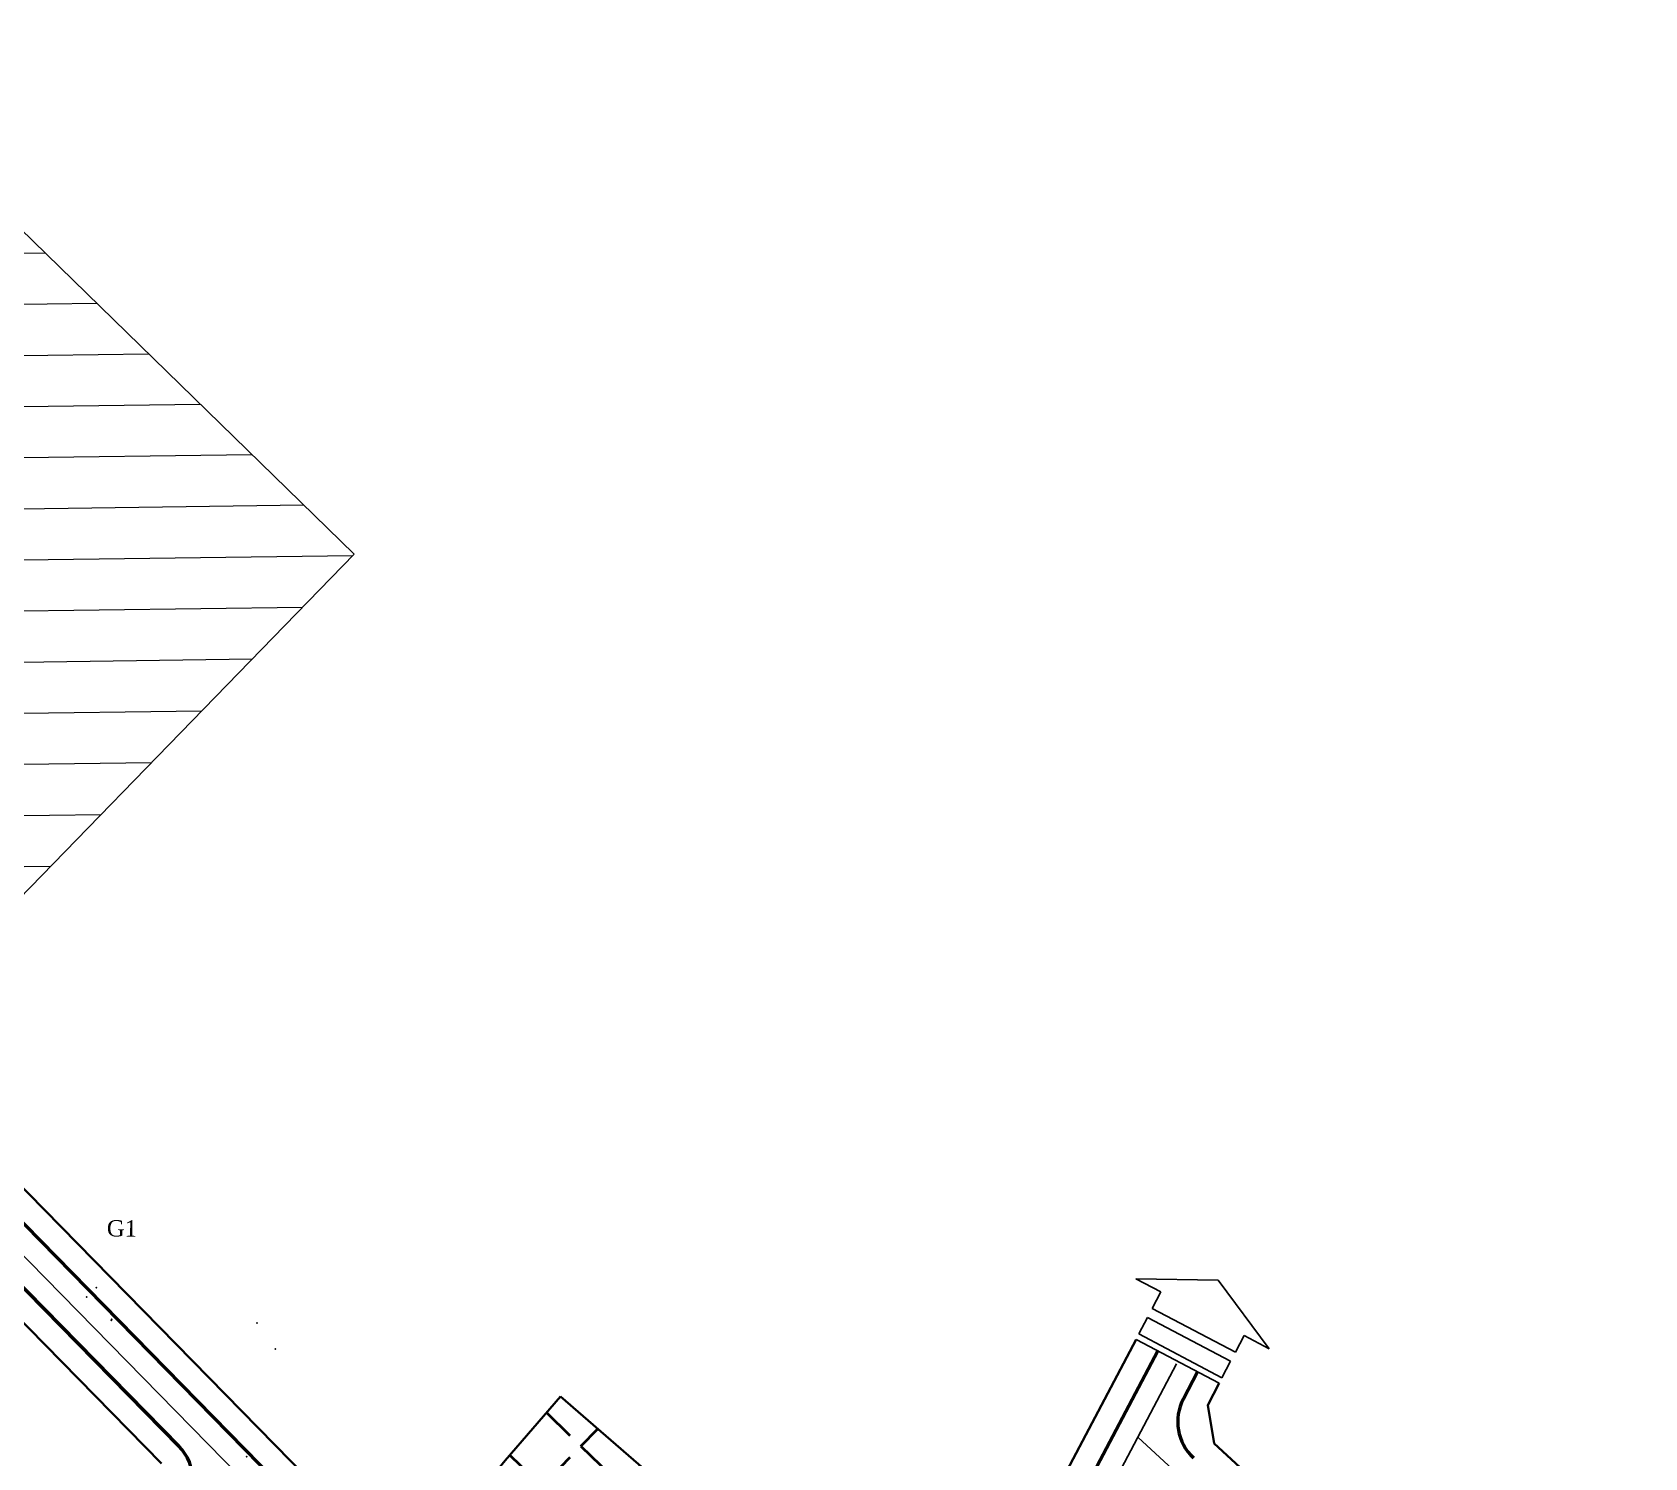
# Model space of a CAD drawing. Extents: x 577299 to 581055, y 2342699 to 2346415.
# Drawn here: x 579726.4 to 579923.5, y 2344710.9 to 2344885.2 of the extents above; entities that cross this region are included whole.
import ezdxf
from ezdxf.enums import TextEntityAlignment as Align

# ---------------------------------------------------------------- set-up
doc = ezdxf.new("R2010")
doc.units = 0
doc.header["$LTSCALE"] = 10
doc.header["$MEASUREMENT"] = 0
doc.linetypes.add('ACAD_ISO10W100', pattern=[18, 12, -3, 0, -3])
doc.linetypes.add('CENTER', pattern=[2, 1.25, -0.25, 0.25, -0.25])
for name, color, linetype, lineweight in [('-h-o', 2, 'Continuous', 20), ('1-hchua', 200, 'Continuous', 40), ('bo-chua', 200, 'Continuous', 35), ('w-o', 30, 'Continuous', 20), ('whe', 142, 'Continuous', 35), ('wlong-duong', 40, 'Continuous', 53)]:
    doc.layers.add(name, color=color, linetype=linetype, lineweight=lineweight)
for name, color, linetype in [('CHU', 8, 'Continuous'), ('POINT', 8, 'Continuous'), ('Tim dg', 6, 'CENTER'), ('Vhe', 5, 'Continuous')]:
    doc.layers.add(name, color=color, linetype=linetype)
doc.styles.add('1', font='VHTIME.TTF', dxfattribs={"height": 2})

# ---------------------------------------------------------------- blocks, each defined once
blk = doc.blocks.new('1898')
at = {"layer": 'Vhe', "color": 5}
for p, q in [((12423.54196934628, -118.4557452017194, -0.9760984428329067), (12404.06507459246, -128.3742790229663, -0.9760984428329067)), ((12423.54196934628, -118.4557452017184, -0.9760984428329067), (12404.06507459246, -128.3742790229654, -0.9760984428329067)), ((12423.54196934628, -118.4557452017184, -0.9760984428329067), (12419.1907688026, -124.2033821880637, -0.9760984428329067)), ((12423.02252679349, -127.1041825505187, -0.9760984428329067), (12408.51852498122, -146.2629725049984, -0.9760984428329067)), ((12404.06507459246, -128.3742790229663, -0.9760984428329067), (12400.33556644664, -149.1098091288842, -0.9760984428329067)), ((12424.57511449911, -128.2734364923228, 5.235), (12410.07111268683, -147.4322264467998, 5.235)), ((12428.40687249001, -131.1742368547796, 5.235), (12413.90287067773, -150.3330268092566, 5.235)), ((12424.57511449911, -128.2734364923228, 5.235), (12428.40687249001, -131.1742368547796, 5.235)), ((12404.68676699032, -143.3621721425425, -0.9760984428329067), (12400.33556644664, -149.1098091288842, -0.9760984428329067)), ((12408.51852498122, -146.2629725049984, -0.9760984428329067), (12404.68676699032, -143.3621721425425, -0.9760984428329067)), ((12413.90287067773, -150.3330268092575, 5.235), (12410.07111268683, -147.4322264467998, 5.235))]:
    blk.add_line(p, q, dxfattribs=at)
at = {"layer": 'Vhe'}
blk.add_line((12429.67756111581, -132.0717324268215, 5.235), (12415.16553987168, -151.2411154998372, 5.235), dxfattribs=at)
at = {"layer": 'Vhe', "color": 5, "elevation": -0.976098442832907}
blk.add_lwpolyline([(12419.1907688026, -124.2033821880637), (12423.02252679349, -127.1041825505187)], dxfattribs=at)

msp = doc.modelspace()

# ---------------------------------------------------------------- hatches: boundary and pattern name
at = {"layer": '-h-o', "extrusion": (-8.808610510276458e-05, -0.0001148996954278031, 0.9999999895194491)}
h = msp.add_hatch(dxfattribs=at)
h.set_pattern_fill('ANSI31', color=256, scale=49.9999999999999, angle=-44.22234550019814, style=0)
h.set_pattern_definition([(0.7776544998018727, (-1471791.122763432, 1069184.581063101), (-0.0848263421975921, 6.249424332822132), [])])
h.paths.add_polyline_path([(579707.7149570043, 2344761.69540294), (579668.7642596359, 2344801.417646487), (579646.2466941384, 2344824.381246148), (579659.9145576413, 2344839.880497105), (579668.4670323946, 2344849.377748004), (579680.9860501449, 2344863.279718602), (579700.2678464669, 2344885.188334484), (579765.7470498678, 2344821.409536725)])
at = {"layer": '1-hchua', "extrusion": (-8.808610510276458e-05, -0.0001148996954278031, 0.9999999895194491)}
h = msp.add_hatch(dxfattribs=at)
h.set_pattern_fill('ANGLE', color=256, scale=24.99999999999995, angle=-44.22234550019814, style=0)
h.set_pattern_definition([(315.7776544998018, (578496.9128797087, 2347106.174754515), (4.794931946705531, 4.926890766646112), [4.999999999999989, -1.874999999999996]), (45.77765449980187, (578496.9128797087, 2347106.174754515), (-4.926890766646101, 4.794931946705527), [4.999999999999997, -1.875])])
h.paths.add_polyline_path([(579790.9638436433, 2344718.384961566), (579802.6610358437, 2344708.218405137), (579781.9647488962, 2344686.375214171), (579772.3296367615, 2344695.965217164), (579784.1965534431, 2344710.536833328)])

# ---------------------------------------------------------------- linework, layer by layer
at = {"layer": 'bo-chua', "extrusion": (-8.808610510276466e-05, -0.0001148996954278032, 0.999999989519449), "elevation": 1.012935231940958}
msp.add_lwpolyline([(579790.9638436434, 2344718.384961567), (579802.6610358435, 2344708.218405137), (579781.9647488962, 2344686.375214171), (579772.3296367615, 2344695.965217165), (579784.196553443, 2344710.536833328)], close=True, dxfattribs=at)
at = {"layer": 'POINT', "extrusion": (0.002985593538664527, 0.01006426586085886, 0.9999448968737746)}
for p in [(579733.0321898893, 2344730.528759193, 5.921109441267001), (579734.210006515, 2344731.656554806, 5.906241705411569), (579736.007774483, 2344727.683084586, 5.94086626958717), (579736.0622944531, 2344727.785803333, 5.9396696404067), (579736.0622944531, 2344727.785803333, 5.9396696404067), (579753.8566274052, 2344727.349320164, 5.890933192041198), (579756.0906380203, 2344724.16090122, 5.916353841065595), (579752.5737440425, 2344711.017660782, 6.059138790943345)]:
    msp.add_point(p, dxfattribs=at)
at = {"layer": 'Tim dg', "linetype": 'ACAD_ISO10W100', "ltscale": 0.8, "extrusion": (-0.003349930690300252, 0.003246025870344563, 0.9999891205810287)}
for p, q in [((579602.7986120221, 2344860.496429876), (579865.1619643306, 2344592.935755931)), ((579821.5277579813, 2344637.434339881), (579866.4210666395, 2344722.668963115)), ((579861.5448915954, 2344713.411036819), (579923.5349224904, 2344656.341342412))]:
    msp.add_line(p, q, dxfattribs=at)
at = {"layer": 'Tim dg'}
msp.add_line((579871.5084838776, 2344719.989406572), (579861.3336494011, 2344725.348519657), dxfattribs=at)
at = {"layer": 'w-o', "extrusion": (-8.808610510276466e-05, -0.0001148996954278032, 0.999999989519449), "elevation": 1.012935231941071}
msp.add_lwpolyline([(579707.7149570042, 2344761.69540294), (579668.7642596357, 2344801.417646488), (579646.2466941384, 2344824.381246148), (579659.914557641, 2344839.880497106), (579668.4670323945, 2344849.377748004), (579680.986050145, 2344863.279718602), (579700.2678464667, 2344885.188334484), (579765.7470498676, 2344821.409536726), (579707.7149570044, 2344761.69540294)], dxfattribs=at)
at = {"layer": 'whe', "extrusion": (-0.003349930690300252, 0.003246025870344563, 0.9999891205810287)}
for p, q in [((579646.246980597, 2344824.400031238), (579816.6133646069, 2344650.658751741)), ((579646.246980597, 2344824.400031238), (579816.6133646069, 2344650.658751741)), ((579656.6330184436, 2344797.382917478), (579742.1463963718, 2344710.175550946)), ((579656.6330184436, 2344797.382917478), (579742.1463963718, 2344710.175550946)), ((579822.4440872418, 2344651.51263459), (579861.3336494011, 2344725.348519657)), ((579870.0917701321, 2344717.29962794), (579871.5084838776, 2344719.989406572)), ((579870.0917701321, 2344717.29962794), (579871.5084838776, 2344719.989406572)), ((579870.9008072391, 2344712.613402142), (579870.0917701321, 2344717.29962794)), ((579870.9008072391, 2344712.613402142), (579870.0917701321, 2344717.29962794)), ((579870.9008072391, 2344712.613402142), (579918.049348582, 2344669.207183315)), ((579870.9008072391, 2344712.613402142), (579918.049348582, 2344669.207183315))]:
    msp.add_line(p, q, dxfattribs=at)
at = {"layer": 'wlong-duong', "extrusion": (-0.003349930690300252, 0.003246025870344563, 0.9999891205810287)}
for p, q in [((579644.2497691126, 2344822.151937448), (579815.0923698796, 2344647.925007514)), ((579644.2497691126, 2344822.151937448), (579815.0923698796, 2344647.925007514)), ((579658.7750398028, 2344799.483332764), (579744.28841773, 2344712.275966231)), ((579658.7750398028, 2344799.483332764), (579744.28841773, 2344712.275966231)), ((579824.6850382981, 2344649.329810238), (579863.9879540473, 2344723.950490157)), ((579867.1149297222, 2344718.085289693), (579868.8541792312, 2344721.387436073))]:
    msp.add_line(p, q, dxfattribs=at)
for centre, start, end in [((579869.2481902043, 2344709.166089472, 5691.863027657644), 152.2245809335618, 227.3667901037568), ((579869.2481902043, 2344709.166089473, 5691.86302765765), 152.2245809335618, 227.3667900947212), ((579736.828345224, 2344701.951925284, 5691.863027657645), 314.4384071681991, 44.43840718180467), ((579736.8283452245, 2344701.951925285, 5691.863027657645), 314.4384071681991, 44.43840719590731)]:
    msp.add_arc(centre, 5.999999999999997, start, end, dxfattribs=at)

# ---------------------------------------------------------------- block references
at = {"layer": 'Vhe', "color": 3, "linetype": 'Continuous', "extrusion": (-0.0519602359354498, -0.0986519208686862, 0.9937645256248842), "xscale": 0.4783056639719652, "yscale": 0.4783056640692699, "zscale": 0.4783056639989662, "rotation": 307.1272381832946}
msp.add_blockref('1898', (-583154.5712276408, 2334940.413897577, -261443.8951773832), dxfattribs=at)

# ---------------------------------------------------------------- texts
at = {"layer": 'CHU', "extrusion": (0.002985593538664527, 0.01006426586085886, 0.9999448968737746), "style": '1'}
msp.add_text('g1', height=2, rotation=359.6023588407253, dxfattribs=at).set_placement((579734.7157219861, 2344601.698712722, 25334.75939173088), align=Align.CENTER)

doc.saveas('drawing.dxf')
